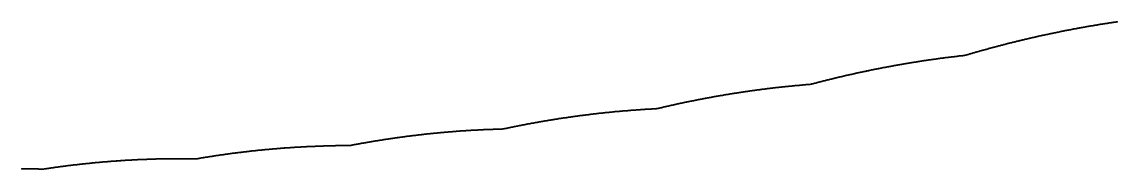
# Model space of a CAD drawing. Header units: metres. Extents: x 0 to 360, y 49 to 117.
# Drawn here: x 202.51 to 213.75, y 66.46 to 67.98 of the extents above; entities that cross this region are included whole.
import ezdxf

# ---------------------------------------------------------------- set-up
doc = ezdxf.new("R2010")
doc.units = ezdxf.units.M

msp = doc.modelspace()

# ---------------------------------------------------------------- linework, layer by layer
for p in [(213.37, 67.916), (213.377, 67.917), (213.384, 67.918), (213.391, 67.919), (213.397, 67.921), (213.404, 67.922), (213.411, 67.923), (213.418, 67.924), (213.424, 67.925), (213.431, 67.927), (213.438, 67.928), (213.445, 67.929), (213.451, 67.93), (213.458, 67.931), (213.465, 67.933), (213.472, 67.934), (213.478, 67.935), (213.485, 67.936), (213.492, 67.937), (213.499, 67.938), (213.505, 67.939), (213.512, 67.941), (213.519, 67.942), (213.526, 67.943), (213.532, 67.944), (213.539, 67.945), (213.546, 67.946), (213.552, 67.947), (213.559, 67.948), (213.566, 67.95), (213.573, 67.951), (213.579, 67.952), (213.586, 67.953), (213.593, 67.954), (213.6, 67.955), (213.606, 67.956), (213.613, 67.957), (213.62, 67.958), (213.627, 67.959), (213.633, 67.96), (213.64, 67.961), (213.647, 67.962), (213.654, 67.963), (213.66, 67.965), (213.667, 67.966), (213.674, 67.967), (213.681, 67.968), (213.687, 67.969), (213.694, 67.97), (213.701, 67.971), (213.708, 67.972), (213.714, 67.973), (213.721, 67.974), (213.728, 67.975), (213.735, 67.976), (213.741, 67.977), (213.748, 67.978), (213.755, 67.979), (212.832, 67.803), (212.839, 67.805), (212.846, 67.807), (212.852, 67.808), (212.859, 67.81), (212.866, 67.811), (212.873, 67.813), (212.879, 67.814), (212.886, 67.816), (212.893, 67.817), (212.899, 67.819), (212.906, 67.821), (212.913, 67.822), (212.92, 67.824), (212.926, 67.825), (212.933, 67.827), (212.94, 67.828), (212.946, 67.83), (212.953, 67.831), (212.96, 67.833), (212.967, 67.834), (212.973, 67.836), (212.98, 67.837), (212.987, 67.839), (212.994, 67.84), (213, 67.842), (213.007, 67.843), (213.014, 67.844), (213.02, 67.846), (213.027, 67.847), (213.034, 67.849), (213.041, 67.85), (213.047, 67.852), (213.054, 67.853), (213.061, 67.855), (213.068, 67.856), (213.074, 67.857), (213.081, 67.859), (213.088, 67.86), (213.094, 67.862), (213.101, 67.863), (213.108, 67.864), (213.115, 67.866), (213.121, 67.867), (213.128, 67.869), (213.135, 67.87), (213.142, 67.871), (213.148, 67.873), (213.155, 67.874), (213.162, 67.876), (213.168, 67.877), (213.175, 67.878), (213.182, 67.88), (213.189, 67.881), (213.195, 67.882), (213.202, 67.884), (213.209, 67.885), (213.216, 67.886), (213.222, 67.888), (213.229, 67.889), (213.236, 67.89), (213.243, 67.892), (213.249, 67.893), (213.256, 67.894), (213.263, 67.896), (213.269, 67.897), (213.276, 67.898), (213.283, 67.899), (213.29, 67.901), (213.296, 67.902), (213.303, 67.903), (213.31, 67.905), (213.317, 67.906), (213.323, 67.907), (213.33, 67.908), (213.337, 67.91), (213.344, 67.911), (213.35, 67.912), (213.357, 67.913), (213.364, 67.915), (212.396, 67.692), (212.403, 67.694), (212.41, 67.695), (212.416, 67.697), (212.423, 67.699), (212.43, 67.701), (212.436, 67.703), (212.443, 67.705), (212.45, 67.706), (212.456, 67.708), (212.463, 67.71), (212.47, 67.712), (212.477, 67.714), (212.483, 67.715), (212.49, 67.717), (212.497, 67.719), (212.503, 67.721), (212.51, 67.723), (212.517, 67.724), (212.524, 67.726), (212.53, 67.728), (212.537, 67.73), (212.544, 67.732), (212.55, 67.733), (212.557, 67.735), (212.564, 67.737), (212.57, 67.739), (212.577, 67.74), (212.584, 67.742), (212.591, 67.744), (212.597, 67.746), (212.604, 67.747), (212.611, 67.749), (212.617, 67.751), (212.624, 67.752), (212.631, 67.754), (212.638, 67.756), (212.644, 67.758), (212.651, 67.759), (212.658, 67.761), (212.664, 67.763), (212.671, 67.764), (212.678, 67.766), (212.685, 67.768), (212.691, 67.769), (212.698, 67.771), (212.705, 67.773), (212.711, 67.774), (212.718, 67.776), (212.725, 67.778), (212.732, 67.779), (212.738, 67.781), (212.745, 67.783), (212.752, 67.784), (212.758, 67.786), (212.765, 67.787), (212.772, 67.789), (212.779, 67.791), (212.785, 67.792), (212.792, 67.794), (212.799, 67.795), (212.805, 67.797), (212.812, 67.799), (212.819, 67.8), (212.826, 67.802), (211.774, 67.579), (211.781, 67.58), (211.787, 67.581), (211.794, 67.582), (211.801, 67.583), (211.807, 67.584), (211.814, 67.585), (211.821, 67.586), (211.827, 67.587), (211.834, 67.588), (211.841, 67.589), (211.848, 67.59), (211.854, 67.59), (211.861, 67.591), (211.868, 67.592), (211.874, 67.593), (211.881, 67.594), (211.888, 67.595), (211.894, 67.596), (211.901, 67.597), (211.908, 67.598), (211.914, 67.599), (211.921, 67.6), (211.928, 67.601), (211.934, 67.602), (211.941, 67.603), (211.948, 67.603), (211.954, 67.604), (211.961, 67.605), (211.968, 67.606), (211.974, 67.607), (211.981, 67.608), (211.988, 67.609), (211.995, 67.61), (212.001, 67.61), (212.008, 67.611), (212.015, 67.612), (212.021, 67.613), (212.028, 67.614), (212.035, 67.615), (212.041, 67.615), (212.048, 67.616), (212.055, 67.617), (212.061, 67.618), (212.068, 67.619), (212.075, 67.62), (212.081, 67.62), (212.088, 67.621), (212.095, 67.622), (212.102, 67.623), (212.108, 67.623), (212.115, 67.624), (212.122, 67.625), (212.128, 67.626), (212.135, 67.627), (212.142, 67.627), (212.148, 67.628), (212.155, 67.629), (212.162, 67.63), (212.168, 67.63), (212.175, 67.631), (212.182, 67.632), (212.189, 67.633), (212.195, 67.634), (212.202, 67.636), (212.209, 67.638), (212.215, 67.64), (212.222, 67.642), (212.229, 67.644), (212.235, 67.646), (212.242, 67.648), (212.249, 67.65), (212.255, 67.652), (212.262, 67.654), (212.269, 67.656), (212.276, 67.658), (212.282, 67.659), (212.289, 67.661), (212.296, 67.663), (212.302, 67.665), (212.309, 67.667), (212.316, 67.669), (212.322, 67.671), (212.329, 67.673), (212.336, 67.675), (212.343, 67.677), (212.349, 67.679), (212.356, 67.68), (212.363, 67.682), (212.369, 67.684), (212.376, 67.686), (212.383, 67.688), (212.389, 67.69), (211.154, 67.466), (211.161, 67.467), (211.167, 67.469), (211.174, 67.47), (211.181, 67.472), (211.187, 67.473), (211.194, 67.474), (211.201, 67.476), (211.207, 67.477), (211.214, 67.479), (211.221, 67.48), (211.227, 67.481), (211.234, 67.483), (211.241, 67.484), (211.247, 67.485), (211.254, 67.487), (211.261, 67.488), (211.267, 67.49), (211.274, 67.491), (211.281, 67.492), (211.287, 67.494), (211.294, 67.495), (211.301, 67.496), (211.307, 67.497), (211.314, 67.499), (211.32, 67.5), (211.327, 67.501), (211.334, 67.503), (211.34, 67.504), (211.347, 67.505), (211.354, 67.507), (211.36, 67.508), (211.367, 67.509), (211.374, 67.51), (211.38, 67.512), (211.387, 67.513), (211.394, 67.514), (211.4, 67.515), (211.407, 67.517), (211.414, 67.518), (211.42, 67.519), (211.427, 67.52), (211.434, 67.522), (211.44, 67.523), (211.447, 67.524), (211.454, 67.525), (211.46, 67.527), (211.467, 67.528), (211.474, 67.529), (211.48, 67.53), (211.487, 67.531), (211.494, 67.533), (211.5, 67.534), (211.507, 67.535), (211.514, 67.536), (211.52, 67.537), (211.527, 67.538), (211.534, 67.54), (211.54, 67.541), (211.547, 67.542), (211.554, 67.543), (211.56, 67.544), (211.567, 67.545), (211.574, 67.547), (211.58, 67.548), (211.587, 67.549), (211.594, 67.55), (211.6, 67.551), (211.607, 67.552), (211.614, 67.553), (211.621, 67.554), (211.627, 67.556), (211.634, 67.557), (211.641, 67.558), (211.647, 67.559), (211.654, 67.56), (211.661, 67.561), (211.667, 67.562), (211.674, 67.563), (211.681, 67.564), (211.687, 67.565), (211.694, 67.566), (211.701, 67.567), (211.707, 67.568), (211.714, 67.569), (211.721, 67.571), (211.727, 67.572), (211.734, 67.573), (211.741, 67.574), (211.747, 67.575), (211.754, 67.576), (211.761, 67.577), (211.767, 67.578), (210.682, 67.355), (210.689, 67.356), (210.695, 67.358), (210.702, 67.36), (210.709, 67.361), (210.715, 67.363), (210.722, 67.365), (210.729, 67.367), (210.735, 67.368), (210.742, 67.37), (210.748, 67.372), (210.755, 67.373), (210.762, 67.375), (210.768, 67.377), (210.775, 67.378), (210.782, 67.38), (210.788, 67.382), (210.795, 67.383), (210.802, 67.385), (210.808, 67.387), (210.815, 67.388), (210.822, 67.39), (210.828, 67.391), (210.835, 67.393), (210.841, 67.395), (210.848, 67.396), (210.855, 67.398), (210.861, 67.4), (210.868, 67.401), (210.875, 67.403), (210.881, 67.404), (210.888, 67.406), (210.895, 67.408), (210.901, 67.409), (210.908, 67.411), (210.915, 67.412), (210.921, 67.414), (210.928, 67.415), (210.935, 67.417), (210.941, 67.419), (210.948, 67.42), (210.954, 67.422), (210.961, 67.423), (210.968, 67.425), (210.974, 67.426), (210.981, 67.428), (210.988, 67.429), (210.994, 67.431), (211.001, 67.432), (211.008, 67.434), (211.014, 67.435), (211.021, 67.437), (211.028, 67.438), (211.034, 67.44), (211.041, 67.441), (211.048, 67.443), (211.054, 67.444), (211.061, 67.446), (211.068, 67.447), (211.074, 67.449), (211.081, 67.45), (211.087, 67.452), (211.094, 67.453), (211.101, 67.455), (211.107, 67.456), (211.114, 67.457), (211.121, 67.459), (211.127, 67.46), (211.134, 67.462), (211.141, 67.463), (211.147, 67.465), (209.814, 67.241), (209.821, 67.242), (209.828, 67.243), (209.834, 67.244), (209.841, 67.245), (209.847, 67.246), (209.854, 67.247), (209.861, 67.248), (209.867, 67.249), (209.874, 67.25), (209.88, 67.251), (209.887, 67.252), (209.894, 67.253), (209.9, 67.254), (209.907, 67.255), (209.914, 67.256), (209.92, 67.257), (209.927, 67.258), (209.933, 67.259), (209.94, 67.26), (209.947, 67.261), (209.953, 67.262), (209.96, 67.263), (209.966, 67.264), (209.973, 67.265), (209.98, 67.266), (209.986, 67.267), (209.993, 67.268), (210, 67.269), (210.006, 67.27), (210.013, 67.271), (210.019, 67.272), (210.026, 67.272), (210.033, 67.273), (210.039, 67.274), (210.046, 67.275), (210.052, 67.276), (210.059, 67.277), (210.066, 67.278), (210.072, 67.279), (210.079, 67.28), (210.086, 67.28), (210.092, 67.281), (210.099, 67.282), (210.105, 67.283), (210.112, 67.284), (210.119, 67.285), (210.125, 67.286), (210.132, 67.286), (210.138, 67.287), (210.145, 67.288), (210.152, 67.289), (210.158, 67.29), (210.165, 67.291), (210.172, 67.291), (210.178, 67.292), (210.185, 67.293), (210.191, 67.294), (210.198, 67.295), (210.205, 67.295), (210.211, 67.296), (210.218, 67.297), (210.225, 67.298), (210.231, 67.299), (210.238, 67.299), (210.244, 67.3), (210.251, 67.301), (210.258, 67.302), (210.264, 67.302), (210.271, 67.303), (210.278, 67.304), (210.284, 67.305), (210.291, 67.305), (210.297, 67.306), (210.304, 67.307), (210.311, 67.307), (210.317, 67.308), (210.324, 67.309), (210.331, 67.31), (210.337, 67.31), (210.344, 67.311), (210.35, 67.312), (210.357, 67.312), (210.364, 67.313), (210.37, 67.314), (210.377, 67.314), (210.384, 67.315), (210.39, 67.316), (210.397, 67.316), (210.403, 67.317), (210.41, 67.318), (210.417, 67.318), (210.423, 67.319), (210.43, 67.32), (210.437, 67.32), (210.443, 67.321), (210.45, 67.322), (210.456, 67.322), (210.463, 67.323), (210.47, 67.323), (210.476, 67.324), (210.483, 67.325), (210.49, 67.325), (210.496, 67.326), (210.503, 67.326), (210.51, 67.327), (210.516, 67.328), (210.523, 67.328), (210.529, 67.329), (210.536, 67.329), (210.543, 67.33), (210.549, 67.33), (210.556, 67.331), (210.563, 67.332), (210.569, 67.332), (210.576, 67.333), (210.583, 67.333), (210.589, 67.334), (210.596, 67.334), (210.602, 67.335), (210.609, 67.336), (210.616, 67.337), (210.622, 67.339), (210.629, 67.341), (210.636, 67.342), (210.642, 67.344), (210.649, 67.346), (210.656, 67.348), (210.662, 67.349), (210.669, 67.351), (210.675, 67.353), (209.227, 67.13), (209.234, 67.131), (209.24, 67.133), (209.247, 67.134), (209.253, 67.136), (209.26, 67.137), (209.267, 67.138), (209.273, 67.14), (209.28, 67.141), (209.286, 67.143), (209.293, 67.144), (209.3, 67.145), (209.306, 67.147), (209.313, 67.148), (209.319, 67.15), (209.326, 67.151), (209.333, 67.152), (209.339, 67.154), (209.346, 67.155), (209.352, 67.156), (209.359, 67.158), (209.366, 67.159), (209.372, 67.161), (209.379, 67.162), (209.385, 67.163), (209.392, 67.165), (209.398, 67.166), (209.405, 67.167), (209.412, 67.169), (209.418, 67.17), (209.425, 67.171), (209.431, 67.172), (209.438, 67.174), (209.445, 67.175), (209.451, 67.176), (209.458, 67.178), (209.464, 67.179), (209.471, 67.18), (209.478, 67.182), (209.484, 67.183), (209.491, 67.184), (209.497, 67.185), (209.504, 67.187), (209.511, 67.188), (209.517, 67.189), (209.524, 67.19), (209.53, 67.192), (209.537, 67.193), (209.544, 67.194), (209.55, 67.195), (209.557, 67.197), (209.563, 67.198), (209.57, 67.199), (209.577, 67.2), (209.583, 67.201), (209.59, 67.203), (209.596, 67.204), (209.603, 67.205), (209.61, 67.206), (209.616, 67.207), (209.623, 67.209), (209.629, 67.21), (209.636, 67.211), (209.643, 67.212), (209.649, 67.213), (209.656, 67.214), (209.662, 67.216), (209.669, 67.217), (209.676, 67.218), (209.682, 67.219), (209.689, 67.22), (209.695, 67.221), (209.702, 67.222), (209.709, 67.224), (209.715, 67.225), (209.722, 67.226), (209.728, 67.227), (209.735, 67.228), (209.742, 67.229), (209.748, 67.23), (209.755, 67.231), (209.762, 67.232), (209.768, 67.234), (209.775, 67.235), (209.781, 67.236), (209.788, 67.237), (209.795, 67.238), (209.801, 67.239), (209.808, 67.24), (208.274, 67.017), (208.281, 67.018), (208.287, 67.019), (208.294, 67.019), (208.3, 67.02), (208.307, 67.021), (208.313, 67.022), (208.32, 67.023), (208.327, 67.023), (208.333, 67.024), (208.34, 67.025), (208.346, 67.026), (208.353, 67.027), (208.359, 67.027), (208.366, 67.028), (208.372, 67.029), (208.379, 67.03), (208.386, 67.031), (208.392, 67.031), (208.399, 67.032), (208.405, 67.033), (208.412, 67.034), (208.418, 67.034), (208.425, 67.035), (208.431, 67.036), (208.438, 67.037), (208.445, 67.037), (208.451, 67.038), (208.458, 67.039), (208.464, 67.039), (208.471, 67.04), (208.477, 67.041), (208.484, 67.042), (208.491, 67.042), (208.497, 67.043), (208.504, 67.044), (208.51, 67.044), (208.517, 67.045), (208.523, 67.046), (208.53, 67.046), (208.537, 67.047), (208.543, 67.048), (208.55, 67.048), (208.556, 67.049), (208.563, 67.05), (208.569, 67.05), (208.576, 67.051), (208.582, 67.052), (208.589, 67.052), (208.596, 67.053), (208.602, 67.054), (208.609, 67.054), (208.615, 67.055), (208.622, 67.055), (208.628, 67.056), (208.635, 67.057), (208.642, 67.057), (208.648, 67.058), (208.655, 67.058), (208.661, 67.059), (208.668, 67.059), (208.674, 67.06), (208.681, 67.061), (208.688, 67.061), (208.694, 67.062), (208.701, 67.062), (208.707, 67.063), (208.714, 67.063), (208.72, 67.064), (208.727, 67.064), (208.734, 67.065), (208.74, 67.066), (208.747, 67.066), (208.753, 67.067), (208.76, 67.067), (208.766, 67.068), (208.773, 67.068), (208.78, 67.069), (208.786, 67.069), (208.793, 67.07), (208.799, 67.07), (208.806, 67.071), (208.812, 67.071), (208.819, 67.072), (208.826, 67.072), (208.832, 67.073), (208.839, 67.073), (208.845, 67.073), (208.852, 67.074), (208.858, 67.074), (208.865, 67.075), (208.872, 67.075), (208.878, 67.076), (208.885, 67.076), (208.891, 67.077), (208.898, 67.077), (208.905, 67.077), (208.911, 67.078), (208.918, 67.078), (208.924, 67.079), (208.931, 67.079), (208.937, 67.079), (208.944, 67.08), (208.951, 67.08), (208.957, 67.081), (208.964, 67.081), (208.97, 67.081), (208.977, 67.082), (208.983, 67.082), (208.99, 67.082), (208.997, 67.083), (209.003, 67.083), (209.01, 67.083), (209.016, 67.084), (209.023, 67.084), (209.03, 67.085), (209.036, 67.086), (209.043, 67.088), (209.049, 67.089), (209.056, 67.091), (209.062, 67.092), (209.069, 67.094), (209.076, 67.095), (209.082, 67.097), (209.089, 67.098), (209.095, 67.1), (209.102, 67.102), (209.109, 67.103), (209.115, 67.105), (209.122, 67.106), (209.128, 67.108), (209.135, 67.109), (209.141, 67.111), (209.148, 67.112), (209.155, 67.114), (209.161, 67.115), (209.168, 67.117), (209.174, 67.118), (209.181, 67.12), (209.188, 67.121), (209.194, 67.122), (209.201, 67.124), (209.207, 67.125), (209.214, 67.127), (209.221, 67.128), (207.587, 66.904), (207.593, 66.905), (207.6, 66.906), (207.606, 66.908), (207.613, 66.909), (207.619, 66.91), (207.626, 66.911), (207.632, 66.913), (207.639, 66.914), (207.646, 66.915), (207.652, 66.917), (207.659, 66.918), (207.665, 66.919), (207.672, 66.92), (207.678, 66.922), (207.685, 66.923), (207.691, 66.924), (207.698, 66.925), (207.704, 66.927), (207.711, 66.928), (207.717, 66.929), (207.724, 66.93), (207.731, 66.931), (207.737, 66.933), (207.744, 66.934), (207.75, 66.935), (207.757, 66.936), (207.763, 66.937), (207.77, 66.939), (207.776, 66.94), (207.783, 66.941), (207.789, 66.942), (207.796, 66.943), (207.802, 66.944), (207.809, 66.946), (207.816, 66.947), (207.822, 66.948), (207.829, 66.949), (207.835, 66.95), (207.842, 66.951), (207.848, 66.953), (207.855, 66.954), (207.861, 66.955), (207.868, 66.956), (207.874, 66.957), (207.881, 66.958), (207.888, 66.959), (207.894, 66.96), (207.901, 66.961), (207.907, 66.963), (207.914, 66.964), (207.92, 66.965), (207.927, 66.966), (207.933, 66.967), (207.94, 66.968), (207.946, 66.969), (207.953, 66.97), (207.96, 66.971), (207.966, 66.972), (207.973, 66.973), (207.979, 66.974), (207.986, 66.975), (207.992, 66.976), (207.999, 66.977), (208.005, 66.978), (208.012, 66.979), (208.018, 66.981), (208.025, 66.982), (208.032, 66.983), (208.038, 66.984), (208.045, 66.985), (208.051, 66.986), (208.058, 66.987), (208.064, 66.988), (208.071, 66.989), (208.077, 66.989), (208.084, 66.99), (208.091, 66.991), (208.097, 66.992), (208.104, 66.993), (208.11, 66.994), (208.117, 66.995), (208.123, 66.996), (208.13, 66.997), (208.136, 66.998), (208.143, 66.999), (208.15, 67), (208.156, 67.001), (208.163, 67.002), (208.169, 67.003), (208.176, 67.004), (208.182, 67.005), (208.189, 67.005), (208.195, 67.006), (208.202, 67.007), (208.208, 67.008), (208.215, 67.009), (208.222, 67.01), (208.228, 67.011), (208.235, 67.012), (208.241, 67.013), (208.248, 67.013), (208.254, 67.014), (208.261, 67.015), (208.268, 67.016), (206.407, 66.792), (206.414, 66.793), (206.42, 66.794), (206.427, 66.795), (206.433, 66.795), (206.44, 66.796), (206.446, 66.797), (206.453, 66.798), (206.459, 66.799), (206.466, 66.8), (206.472, 66.801), (206.479, 66.801), (206.485, 66.802), (206.492, 66.803), (206.498, 66.804), (206.505, 66.805), (206.511, 66.805), (206.518, 66.806), (206.524, 66.807), (206.531, 66.808), (206.537, 66.809), (206.544, 66.809), (206.55, 66.81), (206.557, 66.811), (206.563, 66.812), (206.57, 66.813), (206.576, 66.813), (206.583, 66.814), (206.589, 66.815), (206.596, 66.816), (206.602, 66.816), (206.609, 66.817), (206.615, 66.818), (206.622, 66.819), (206.628, 66.819), (206.635, 66.82), (206.641, 66.821), (206.648, 66.822), (206.654, 66.822), (206.661, 66.823), (206.667, 66.824), (206.674, 66.824), (206.68, 66.825), (206.687, 66.826), (206.693, 66.826), (206.7, 66.827), (206.706, 66.828), (206.713, 66.828), (206.719, 66.829), (206.726, 66.83), (206.732, 66.83), (206.739, 66.831), (206.745, 66.832), (206.752, 66.832), (206.758, 66.833), (206.765, 66.834), (206.771, 66.834), (206.778, 66.835), (206.785, 66.836), (206.791, 66.836), (206.798, 66.837), (206.804, 66.837), (206.811, 66.838), (206.817, 66.839), (206.824, 66.839), (206.83, 66.84), (206.837, 66.84), (206.843, 66.841), (206.85, 66.842), (206.856, 66.842), (206.863, 66.843), (206.869, 66.843), (206.876, 66.844), (206.882, 66.844), (206.889, 66.845), (206.895, 66.845), (206.902, 66.846), (206.908, 66.847), (206.915, 66.847), (206.921, 66.848), (206.928, 66.848), (206.934, 66.849), (206.941, 66.849), (206.947, 66.85), (206.954, 66.85), (206.96, 66.851), (206.967, 66.851), (206.973, 66.852), (206.98, 66.852), (206.986, 66.853), (206.993, 66.853), (206.999, 66.854), (207.006, 66.854), (207.012, 66.855), (207.019, 66.855), (207.026, 66.855), (207.032, 66.856), (207.039, 66.856), (207.045, 66.857), (207.052, 66.857), (207.058, 66.858), (207.065, 66.858), (207.071, 66.859), (207.078, 66.859), (207.084, 66.859), (207.091, 66.86), (207.097, 66.86), (207.104, 66.861), (207.11, 66.861), (207.117, 66.861), (207.123, 66.862), (207.13, 66.862), (207.136, 66.863), (207.143, 66.863), (207.149, 66.863), (207.156, 66.864), (207.162, 66.864), (207.169, 66.864), (207.175, 66.865), (207.182, 66.865), (207.188, 66.865), (207.195, 66.866), (207.202, 66.866), (207.208, 66.866), (207.215, 66.867), (207.221, 66.867), (207.228, 66.867), (207.234, 66.868), (207.241, 66.868), (207.247, 66.868), (207.254, 66.869), (207.26, 66.869), (207.267, 66.869), (207.273, 66.87), (207.28, 66.87), (207.286, 66.87), (207.293, 66.87), (207.299, 66.871), (207.306, 66.871), (207.312, 66.871), (207.319, 66.871), (207.326, 66.872), (207.332, 66.872), (207.339, 66.872), (207.345, 66.872), (207.352, 66.873), (207.358, 66.873), (207.365, 66.873), (207.371, 66.873), (207.378, 66.874), (207.384, 66.874), (207.391, 66.874), (207.397, 66.874), (207.404, 66.874), (207.41, 66.875), (207.417, 66.875), (207.423, 66.875), (207.43, 66.875), (207.436, 66.875), (207.443, 66.875), (207.45, 66.876), (207.456, 66.877), (207.463, 66.878), (207.469, 66.879), (207.476, 66.881), (207.482, 66.882), (207.489, 66.884), (207.495, 66.885), (207.502, 66.886), (207.508, 66.888), (207.515, 66.889), (207.521, 66.89), (207.528, 66.892), (207.534, 66.893), (207.541, 66.894), (207.548, 66.896), (207.554, 66.897), (207.561, 66.898), (207.567, 66.9), (207.574, 66.901), (207.58, 66.902), (205.202, 66.679), (205.208, 66.68), (205.215, 66.68), (205.221, 66.681), (205.228, 66.681), (205.234, 66.682), (205.241, 66.682), (205.247, 66.682), (205.254, 66.683), (205.26, 66.683), (205.267, 66.684), (205.273, 66.684), (205.28, 66.685), (205.286, 66.685), (205.293, 66.685), (205.299, 66.686), (205.305, 66.686), (205.312, 66.687), (205.318, 66.687), (205.325, 66.688), (205.331, 66.688), (205.338, 66.688), (205.344, 66.689), (205.351, 66.689), (205.357, 66.689), (205.364, 66.69), (205.37, 66.69), (205.377, 66.691), (205.383, 66.691), (205.39, 66.691), (205.396, 66.692), (205.402, 66.692), (205.409, 66.692), (205.415, 66.693), (205.422, 66.693), (205.428, 66.693), (205.435, 66.694), (205.441, 66.694), (205.448, 66.694), (205.454, 66.695), (205.461, 66.695), (205.467, 66.695), (205.474, 66.695), (205.48, 66.696), (205.487, 66.696), (205.493, 66.696), (205.499, 66.697), (205.506, 66.697), (205.512, 66.697), (205.519, 66.697), (205.525, 66.698), (205.532, 66.698), (205.538, 66.698), (205.545, 66.698), (205.551, 66.699), (205.558, 66.699), (205.564, 66.699), (205.571, 66.699), (205.577, 66.7), (205.584, 66.7), (205.59, 66.7), (205.597, 66.7), (205.603, 66.7), (205.61, 66.701), (205.616, 66.701), (205.622, 66.701), (205.629, 66.701), (205.635, 66.701), (205.642, 66.702), (205.648, 66.702), (205.655, 66.702), (205.661, 66.702), (205.668, 66.702), (205.674, 66.702), (205.681, 66.703), (205.687, 66.703), (205.694, 66.703), (205.7, 66.703), (205.707, 66.703), (205.713, 66.703), (205.72, 66.703), (205.726, 66.703), (205.733, 66.704), (205.739, 66.704), (205.746, 66.704), (205.752, 66.704), (205.758, 66.704), (205.765, 66.704), (205.771, 66.704), (205.778, 66.704), (205.784, 66.704), (205.791, 66.704), (205.797, 66.704), (205.804, 66.705), (205.81, 66.705), (205.817, 66.705), (205.823, 66.705), (205.83, 66.705), (205.836, 66.705), (205.843, 66.705), (205.849, 66.705), (205.856, 66.705), (205.862, 66.705), (205.869, 66.705), (205.875, 66.705), (205.882, 66.706), (205.888, 66.707), (205.895, 66.708), (205.901, 66.71), (205.908, 66.711), (205.914, 66.712), (205.92, 66.713), (205.927, 66.715), (205.933, 66.716), (205.94, 66.717), (205.946, 66.718), (205.953, 66.719), (205.959, 66.721), (205.966, 66.722), (205.972, 66.723), (205.979, 66.724), (205.985, 66.725), (205.992, 66.726), (205.998, 66.728), (206.005, 66.729), (206.011, 66.73), (206.018, 66.731), (206.024, 66.732), (206.031, 66.733), (206.037, 66.734), (206.044, 66.736), (206.05, 66.737), (206.057, 66.738), (206.063, 66.739), (206.07, 66.74), (206.076, 66.741), (206.083, 66.742), (206.089, 66.743), (206.096, 66.745), (206.102, 66.746), (206.109, 66.747), (206.115, 66.748), (206.122, 66.749), (206.128, 66.75), (206.135, 66.751), (206.141, 66.752), (206.148, 66.753), (206.154, 66.754), (206.16, 66.755), (206.167, 66.756), (206.173, 66.757), (206.18, 66.758), (206.186, 66.759), (206.193, 66.76), (206.199, 66.761), (206.206, 66.762), (206.212, 66.764), (206.219, 66.765), (206.225, 66.766), (206.232, 66.767), (206.238, 66.768), (206.245, 66.769), (206.251, 66.77), (206.258, 66.771), (206.264, 66.771), (206.271, 66.772), (206.277, 66.773), (206.284, 66.774), (206.29, 66.775), (206.297, 66.776), (206.303, 66.777), (206.31, 66.778), (206.316, 66.779), (206.323, 66.78), (206.329, 66.781), (206.336, 66.782), (206.342, 66.783), (206.349, 66.784), (206.355, 66.785), (206.362, 66.786), (206.368, 66.787), (206.375, 66.787), (206.381, 66.788), (206.388, 66.789), (206.394, 66.79), (206.401, 66.791), (203.881, 66.566), (203.888, 66.567), (203.894, 66.567), (203.901, 66.567), (203.907, 66.567), (203.913, 66.567), (203.92, 66.567), (203.926, 66.568), (203.933, 66.568), (203.939, 66.568), (203.946, 66.568), (203.952, 66.568), (203.958, 66.568), (203.965, 66.568), (203.971, 66.568), (203.978, 66.569), (203.984, 66.569), (203.991, 66.569), (203.997, 66.569), (204.003, 66.569), (204.01, 66.569), (204.016, 66.569), (204.023, 66.569), (204.029, 66.569), (204.036, 66.569), (204.042, 66.569), (204.048, 66.569), (204.055, 66.57), (204.061, 66.57), (204.068, 66.57), (204.074, 66.57), (204.081, 66.57), (204.087, 66.57), (204.093, 66.57), (204.1, 66.57), (204.106, 66.57), (204.113, 66.57), (204.119, 66.57), (204.126, 66.57), (204.132, 66.57), (204.138, 66.57), (204.145, 66.57), (204.151, 66.57), (204.158, 66.57), (204.164, 66.57), (204.171, 66.57), (204.177, 66.57), (204.183, 66.57), (204.19, 66.57), (204.196, 66.57), (204.203, 66.57), (204.209, 66.57), (204.216, 66.569), (204.222, 66.569), (204.228, 66.569), (204.235, 66.569), (204.241, 66.569), (204.248, 66.569), (204.254, 66.569), (204.261, 66.569), (204.267, 66.569), (204.273, 66.569), (204.28, 66.569), (204.286, 66.569), (204.293, 66.568), (204.299, 66.568), (204.306, 66.569), (204.312, 66.57), (204.319, 66.571), (204.325, 66.572), (204.331, 66.573), (204.338, 66.574), (204.344, 66.575), (204.351, 66.577), (204.357, 66.578), (204.364, 66.579), (204.37, 66.58), (204.376, 66.581), (204.383, 66.582), (204.389, 66.583), (204.396, 66.584), (204.402, 66.585), (204.409, 66.586), (204.415, 66.587), (204.422, 66.588), (204.428, 66.589), (204.434, 66.59), (204.441, 66.591), (204.447, 66.592), (204.454, 66.593), (204.46, 66.594), (204.467, 66.595), (204.473, 66.596), (204.479, 66.597), (204.486, 66.598), (204.492, 66.599), (204.499, 66.6), (204.505, 66.601), (204.512, 66.602), (204.518, 66.603), (204.525, 66.604), (204.531, 66.605), (204.537, 66.606), (204.544, 66.607), (204.55, 66.608), (204.557, 66.609), (204.563, 66.609), (204.57, 66.61), (204.576, 66.611), (204.583, 66.612), (204.589, 66.613), (204.595, 66.614), (204.602, 66.615), (204.608, 66.616), (204.615, 66.617), (204.621, 66.618), (204.628, 66.619), (204.634, 66.619), (204.641, 66.62), (204.647, 66.621), (204.653, 66.622), (204.66, 66.623), (204.666, 66.624), (204.673, 66.625), (204.679, 66.625), (204.686, 66.626), (204.692, 66.627), (204.699, 66.628), (204.705, 66.629), (204.711, 66.63), (204.718, 66.63), (204.724, 66.631), (204.731, 66.632), (204.737, 66.633), (204.744, 66.634), (204.75, 66.634), (204.757, 66.635), (204.763, 66.636), (204.769, 66.637), (204.776, 66.638), (204.782, 66.638), (204.789, 66.639), (204.795, 66.64), (204.802, 66.641), (204.808, 66.641), (204.815, 66.642), (204.821, 66.643), (204.828, 66.644), (204.834, 66.644), (204.84, 66.645), (204.847, 66.646), (204.853, 66.647), (204.86, 66.647), (204.866, 66.648), (204.873, 66.649), (204.879, 66.649), (204.886, 66.65), (204.892, 66.651), (204.899, 66.652), (204.905, 66.652), (204.911, 66.653), (204.918, 66.654), (204.924, 66.654), (204.931, 66.655), (204.937, 66.656), (204.944, 66.656), (204.95, 66.657), (204.957, 66.658), (204.963, 66.658), (204.97, 66.659), (204.976, 66.66), (204.982, 66.66), (204.989, 66.661), (204.995, 66.661), (205.002, 66.662), (205.008, 66.663), (205.015, 66.663), (205.021, 66.664), (205.028, 66.665), (205.034, 66.665), (205.041, 66.666), (205.047, 66.666), (205.053, 66.667), (205.06, 66.667), (205.066, 66.668), (205.073, 66.669), (205.079, 66.669), (205.086, 66.67), (205.092, 66.67), (205.099, 66.671), (205.105, 66.671), (205.112, 66.672), (205.118, 66.673), (205.124, 66.673), (205.131, 66.674), (205.137, 66.674), (205.144, 66.675), (205.15, 66.675), (205.157, 66.676), (205.163, 66.676), (205.17, 66.677), (205.176, 66.677), (205.183, 66.678), (205.189, 66.678), (205.196, 66.679), (202.511, 66.467), (202.517, 66.467), (202.523, 66.467), (202.53, 66.467), (202.536, 66.467), (202.543, 66.467), (202.549, 66.467), (202.555, 66.467), (202.562, 66.467), (202.568, 66.466), (202.575, 66.466), (202.581, 66.466), (202.587, 66.466), (202.594, 66.466), (202.6, 66.466), (202.606, 66.466), (202.613, 66.465), (202.619, 66.465), (202.626, 66.465), (202.632, 66.465), (202.638, 66.465), (202.645, 66.465), (202.651, 66.464), (202.658, 66.464), (202.664, 66.464), (202.67, 66.464), (202.677, 66.464), (202.683, 66.463), (202.69, 66.463), (202.696, 66.463), (202.702, 66.463), (202.709, 66.463), (202.715, 66.462), (202.721, 66.462), (202.728, 66.462), (202.734, 66.463), (202.741, 66.464), (202.747, 66.465), (202.753, 66.466), (202.76, 66.467), (202.766, 66.468), (202.773, 66.469), (202.779, 66.47), (202.785, 66.47), (202.792, 66.471), (202.798, 66.472), (202.805, 66.473), (202.811, 66.474), (202.817, 66.475), (202.824, 66.476), (202.83, 66.477), (202.837, 66.478), (202.843, 66.479), (202.849, 66.48), (202.856, 66.481), (202.862, 66.481), (202.869, 66.482), (202.875, 66.483), (202.881, 66.484), (202.888, 66.485), (202.894, 66.486), (202.901, 66.487), (202.907, 66.488), (202.913, 66.488), (202.92, 66.489), (202.926, 66.49), (202.932, 66.491), (202.939, 66.492), (202.945, 66.493), (202.952, 66.494), (202.958, 66.494), (202.964, 66.495), (202.971, 66.496), (202.977, 66.497), (202.984, 66.498), (202.99, 66.498), (202.996, 66.499), (203.003, 66.5), (203.009, 66.501), (203.016, 66.502), (203.022, 66.502), (203.028, 66.503), (203.035, 66.504), (203.041, 66.505), (203.048, 66.505), (203.054, 66.506), (203.06, 66.507), (203.067, 66.508), (203.073, 66.508), (203.08, 66.509), (203.086, 66.51), (203.092, 66.511), (203.099, 66.511), (203.105, 66.512), (203.112, 66.513), (203.118, 66.514), (203.124, 66.514), (203.131, 66.515), (203.137, 66.516), (203.144, 66.516), (203.15, 66.517), (203.157, 66.518), (203.163, 66.518), (203.169, 66.519), (203.176, 66.52), (203.182, 66.52), (203.189, 66.521), (203.195, 66.522), (203.201, 66.522), (203.208, 66.523), (203.214, 66.524), (203.221, 66.524), (203.227, 66.525), (203.233, 66.526), (203.24, 66.526), (203.246, 66.527), (203.253, 66.527), (203.259, 66.528), (203.265, 66.529), (203.272, 66.529), (203.278, 66.53), (203.285, 66.531), (203.291, 66.531), (203.297, 66.532), (203.304, 66.532), (203.31, 66.533), (203.317, 66.533), (203.323, 66.534), (203.329, 66.535), (203.336, 66.535), (203.342, 66.536), (203.349, 66.536), (203.355, 66.537), (203.362, 66.537), (203.368, 66.538), (203.374, 66.538), (203.381, 66.539), (203.387, 66.539), (203.394, 66.54), (203.4, 66.541), (203.406, 66.541), (203.413, 66.542), (203.419, 66.542), (203.426, 66.543), (203.432, 66.543), (203.438, 66.544), (203.445, 66.544), (203.451, 66.544), (203.458, 66.545), (203.464, 66.545), (203.471, 66.546), (203.477, 66.546), (203.483, 66.547), (203.49, 66.547), (203.496, 66.548), (203.503, 66.548), (203.509, 66.549), (203.515, 66.549), (203.522, 66.549), (203.528, 66.55), (203.535, 66.55), (203.541, 66.551), (203.547, 66.551), (203.554, 66.552), (203.56, 66.552), (203.567, 66.552), (203.573, 66.553), (203.58, 66.553), (203.586, 66.554), (203.592, 66.554), (203.599, 66.554), (203.605, 66.555), (203.612, 66.555), (203.618, 66.555), (203.624, 66.556), (203.631, 66.556), (203.637, 66.556), (203.644, 66.557), (203.65, 66.557), (203.657, 66.557), (203.663, 66.558), (203.669, 66.558), (203.676, 66.558), (203.682, 66.559), (203.689, 66.559), (203.695, 66.559), (203.701, 66.56), (203.708, 66.56), (203.714, 66.56), (203.721, 66.561), (203.727, 66.561), (203.734, 66.561), (203.74, 66.561), (203.746, 66.562), (203.753, 66.562), (203.759, 66.562), (203.766, 66.563), (203.772, 66.563), (203.779, 66.563), (203.785, 66.563), (203.791, 66.563), (203.798, 66.564), (203.804, 66.564), (203.811, 66.564), (203.817, 66.564), (203.823, 66.565), (203.83, 66.565), (203.836, 66.565), (203.843, 66.565), (203.849, 66.565), (203.856, 66.566), (203.862, 66.566), (203.868, 66.566), (203.875, 66.566)]:
    msp.add_point(p)

doc.saveas('drawing.dxf')
